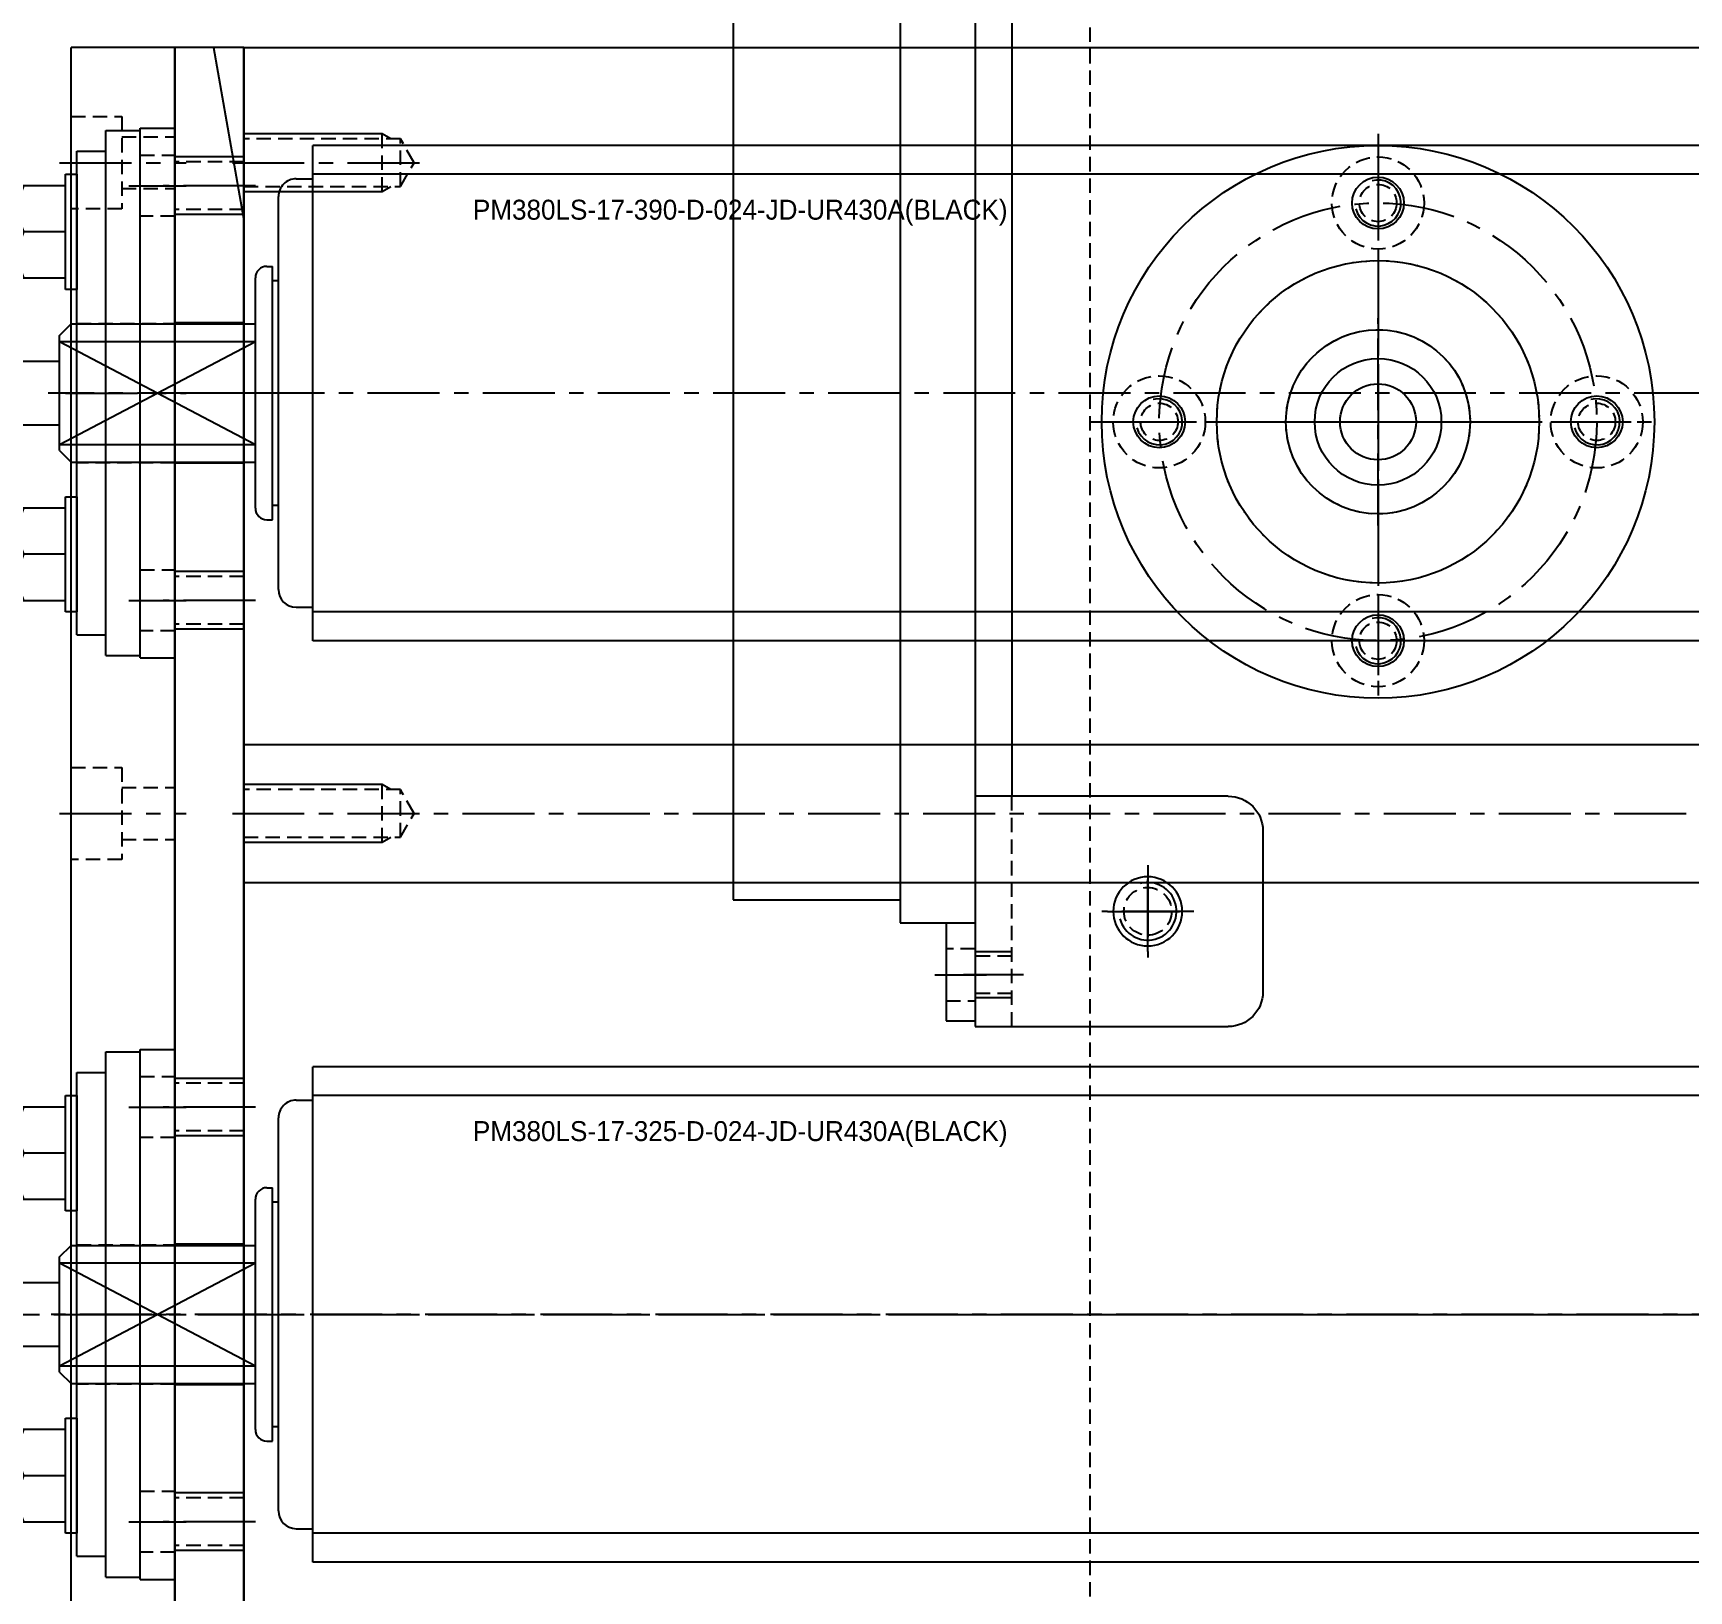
# Model space of a CAD drawing. Header units: inches. Extents: x 0 to 77285, y -118 to 40065.
# Drawn here: x 17180.3 to 17324.2, y 23681.6 to 23816.8 of the extents above; entities that cross this region are included whole.
import ezdxf
from ezdxf.enums import TextEntityAlignment as Align

# ---------------------------------------------------------------- set-up
doc = ezdxf.new("R2010")
doc.units = ezdxf.units.IN
doc.header["$LTSCALE"] = 5
doc.header["$MEASUREMENT"] = 0
doc.linetypes.add('CENTER', pattern=[2, 1.25, -0.25, 0.25, -0.25])
doc.linetypes.add('HIDDEN', pattern=[0.375, 0.25, -0.125])
for name, color, linetype in [('11', 1, 'CENTER'), ('22', 2, 'HIDDEN'), ('4', 4, 'Continuous'), ('44', 4, 'Continuous'), ('55', 5, 'Continuous'), ('G', 231, 'Continuous'), ('T', 3, 'Continuous'), ('Y', 60, 'Continuous')]:
    doc.layers.add(name, color=color, linetype=linetype)
doc.styles.add('SCI', font='')
doc.styles.get('SCI').set_extended_font_data('Gulim')
doc.dimstyles.new('SCH', dxfattribs={"dimtxt": 2.5, "dimasz": 2, "dimexe": 1.25, "dimexo": 0.625, "dimtad": 1, "dimdec": 8, "dimtxsty": 'SCI', "dimcen": 2.5, "dimclrd": 4, "dimclre": 4, "dimclrt": 7, "dimadec": 8, "dimazin": 2, "dimtfac": 1, "dimtdec": 8, "dimtmove": 0, "dimatfit": 3, "dimfxl": 1, "dimarcsym": 0})

# ---------------------------------------------------------------- blocks, each defined once
blk = doc.blocks.new('A$C8cd69f33')
for centre, radius in [((0, 0), 24), ((0, 19), 2.25), ((0, 0), 14), ((0, 0), 8), ((-19, 0), 2.25), ((19, 0), 2.25), ((0, -19), 2.25)]:
    blk.add_circle(centre, radius)
at = {"layer": '11'}
for p, q in [((0, 25), (0, -25)), ((-25, 0), (25, 0))]:
    blk.add_line(p, q, dxfattribs=at)
blk.add_circle((0, 0), 19, dxfattribs=at)
at = {"layer": '22'}
for centre in [(0, 19), (-19, 0), (19, 0), (0, -19)]:
    blk.add_circle(centre, 4, dxfattribs=at)
blk = doc.blocks.new('A$Cb7150516E')
for p, q in [((15, 100), (-7, 100)), ((15, 100), (11.8, 100)), ((11.8, 100), (11.8, 100)), ((15, 100), (15, -30)), ((-10, 83), (-10, 97)), ((-7, 80), (15, 80)), ((11.8, 80), (11.8, -10)), ((-7, -10), (15, -10)), ((-10, -13), (-10, -27)), ((15, -30), (-7, -30)), ((15, -30), (11.8, -30)), ((11.8, -30), (11.8, -30))]:
    blk.add_line(p, q)
for centre in [(0, 90), (0, -20)]:
    blk.add_circle(centre, 3)
for centre, start, end in [((-7, 97), 90, 180), ((-7, 83), 180, 270), ((-7, -13), 90, 180), ((-7, -27), 180, 270)]:
    blk.add_arc(centre, 3, start, end)
at = {"layer": '11'}
for p, q in [((10.8, 95.5), (16, 95.5)), ((0, 86), (0, 94)), ((-4, 90), (4, 90)), ((0, -16), (0, -24)), ((-4, -20), (4, -20)), ((10.8, -25.51), (16, -25.51))]:
    blk.add_line(p, q, dxfattribs=at)
at = {"layer": '22'}
for p, q in [((11.8, 80), (11.8, 100)), ((11.8, 97.12), (15, 97.12)), ((11.8, 93.88), (15, 93.88)), ((11.8, -30), (11.8, -10)), ((11.8, -23.88), (15, -23.88)), ((11.8, -27.13), (15, -27.13))]:
    blk.add_line(p, q, dxfattribs=at)
at = {"layer": 'T'}
for p, q in [((11.8, 97.5), (15, 97.5)), ((11.8, 93.5), (15, 93.5)), ((11.8, -23.51), (15, -23.51)), ((11.8, -27.51), (15, -27.51))]:
    blk.add_line(p, q, dxfattribs=at)
blk = doc.blocks.new('A$C09808f4cE')
for p, q in [((64.5, 0), (-64.5, 0)), ((56, -6.5), (56, 0)), ((64.5, -2.5), (64.5, 0)), ((-64.5, -2.5), (-64.5, 0)), ((-56, -6.5), (-56, 0)), ((-56, -2.5), (-64.5, -2.5)), ((64.5, -2.5), (56, -2.5)), ((56, -6.5), (-56, -6.5)), ((-54, -21), (-54, -6.5)), ((51.5, -21), (51.5, -6.5)), ((51.5, -21), (-54, -21))]:
    blk.add_line(p, q)
at = {"layer": '11'}
for p, q in [((-60.5, -3.5), (-60.5, 1)), ((60.5, -3.5), (60.5, 1))]:
    blk.add_line(p, q, dxfattribs=at)
at = {"layer": '22'}
for p, q in [((-62.75, -2.5), (-62.75, 0)), ((-58.25, 0), (-58.25, -2.5)), ((58.25, -2.5), (58.25, 0)), ((62.75, 0), (62.75, -2.5))]:
    blk.add_line(p, q, dxfattribs=at)
blk = doc.blocks.new('A$C22a9786e')
for p, q in [((32.5, -367), (32.5, 35)), ((252.5, -367), (32.5, -367))]:
    blk.add_line(p, q)
for radius in [5.5, 3.3]:
    blk.add_circle((65, -268.5, 0), radius)
at = {"layer": '11'}
for p, q in [((142.5, -368), (142.5, 36)), ((65, -277.5, 0), (65, -259.5, 0)), ((74, -268.5, 0), (56, -268.5, 0)), ((42.5, -368), (42.5, -351.21)), ((99, -368, 0), (99, -351.21, 0))]:
    blk.add_line(p, q, dxfattribs=at)
at = {"layer": '22'}
for p, q in [((42.5, -352.21), (40.43, -353.4)), ((44.57, -353.4), (42.5, -352.21)), ((99, -352.21, 0), (96.93, -353.4, 0)), ((101.07, -353.4, 0), (99, -352.21, 0)), ((40.43, -353.4), (40.43, -367)), ((44.57, -353.4), (40.43, -353.4)), ((44.57, -367), (44.57, -353.4)), ((96.93, -353.4, 0), (96.93, -367, 0)), ((101.07, -353.4, 0), (96.93, -353.4, 0)), ((101.07, -367, 0), (101.07, -353.4, 0)), ((45, -355), (40, -355)), ((101.5, -355, 0), (96.5, -355, 0))]:
    blk.add_line(p, q, dxfattribs=at)
blk.add_circle((65, -268.5, 0), 8, dxfattribs=at)
at = {"layer": 'T'}
for p, q in [((40.43, -354.25), (40, -355)), ((40, -355), (40, -367)), ((45, -355), (44.57, -354.25)), ((45, -367), (45, -355)), ((96.93, -354.25, 0), (96.5, -355, 0)), ((96.5, -355, 0), (96.5, -367, 0)), ((101.5, -355, 0), (101.07, -354.25, 0)), ((101.5, -367, 0), (101.5, -355, 0))]:
    blk.add_line(p, q, dxfattribs=at)
blk = doc.blocks.new('A$C9060243b')
for p, q in [((-21.5, 35), (-21.5, -355)), ((-19, 35), (-19, -355)), ((19, 35), (19, -355)), ((21.5, 35), (21.5, -355)), ((21.5, -355), (-21.5, -355)), ((-18.6, -356.46), (-18.6, -355)), ((18.6, -356.46), (18.6, -355)), ((17.06, -358), (-17.06, -358)), ((-9.75, -358), (-9.75, -358.5)), ((9.75, -358), (9.75, -358.5)), ((11, -358.5), (-11, -358.5)), ((-11, -359), (-11, -358.5)), ((11, -359), (11, -358.5)), ((10, -360), (-10, -360)), ((-6, -376), (-6, -360)), ((-4.47, -377), (-4.47, -360)), ((-4.47, -377), (4.47, -360)), ((4.47, -377), (-4.47, -360)), ((4.47, -377), (4.47, -360)), ((6, -376), (6, -360)), ((-5, -377), (-6, -376)), ((5, -377), (6, -376)), ((5, -377), (-5, -377)), ((-2.75, -377), (-2.75, -382.71)), ((2.75, -382.13), (2.75, -377))]:
    blk.add_line(p, q)
for centre, radius, start, end in [((-17.06, -356.46), 1.54, 180, 270), ((17.06, -356.46), 1.54, 270, 0), ((-10, -359), 1, 180, 270), ((10, -359), 1, 270, 0)]:
    blk.add_arc(centre, radius, start, end)
at = {"layer": '11'}
blk.add_line((0, 56), (0, -378), dxfattribs=at)
at = {"layer": '44', "style": 'SCI'}
blk.add_text('PM380LS-17-390-D-024-JD-UR430A(BLACK)', height=1.7308, rotation=90, dxfattribs=at).set_placement((-15.92, -317.89), align=Align.MIDDLE_CENTER)
blk = doc.blocks.new('A$C0221f32c')
for p, q in [((-6, -367), (-6, 35)), ((6, -367), (6, 35)), ((-6, -367), (6, -367))]:
    blk.add_line(p, q)
at = {"layer": '11'}
blk.add_line((0, -368), (0, 36), dxfattribs=at)
at = {"layer": '22'}
for p, q in [((0, -352.21), (-2.07, -353.4)), ((2.07, -353.4), (0, -352.21)), ((-2.07, -353.4), (-2.07, -367)), ((2.07, -353.4), (-2.07, -353.4)), ((2.07, -367), (2.07, -353.4)), ((2.5, -355), (-2.5, -355))]:
    blk.add_line(p, q, dxfattribs=at)
at = {"layer": 'T'}
for p, q in [((-2.07, -354.25), (-2.5, -355)), ((-2.5, -355), (-2.5, -367)), ((2.5, -355), (2.07, -354.25)), ((2.5, -367), (2.5, -355))]:
    blk.add_line(p, q, dxfattribs=at)
blk = doc.blocks.new('A$Cd609bd9b')
for p, q in [((-21.5, 35), (-21.5, -290)), ((-19, 35), (-19, -290)), ((19, 35), (19, -290)), ((21.5, 35), (21.5, -290)), ((21.5, -290), (-21.5, -290)), ((-18.6, -291.46), (-18.6, -290)), ((18.6, -291.46), (18.6, -290)), ((17.06, -293), (-17.06, -293)), ((-9.75, -293), (-9.75, -293.5)), ((9.75, -293), (9.75, -293.5)), ((11, -293.5), (-11, -293.5)), ((-11, -294), (-11, -293.5)), ((11, -294), (11, -293.5)), ((10, -295), (-10, -295)), ((-6, -311), (-6, -295)), ((-4.47, -312), (-4.47, -295)), ((-4.47, -312), (4.47, -295)), ((4.47, -312), (-4.47, -295)), ((4.47, -312), (4.47, -295)), ((6, -311), (6, -295)), ((-5, -312), (-6, -311)), ((5, -312), (-5, -312)), ((-2.75, -312), (-2.75, -317.71)), ((2.75, -317.13), (2.75, -312)), ((5, -312), (6, -311))]:
    blk.add_line(p, q)
for centre, radius, start, end in [((-17.06, -291.46), 1.54, 180, 270), ((17.06, -291.46), 1.54, 270, 0), ((-10, -294), 1, 180, 270), ((10, -294), 1, 270, 0)]:
    blk.add_arc(centre, radius, start, end)
at = {"layer": '11'}
blk.add_line((0, 56), (0, -313), dxfattribs=at)
at = {"layer": '44', "style": 'SCI'}
blk.add_text('PM380LS-17-325-D-024-JD-UR430A(BLACK)', height=1.7308, rotation=90, dxfattribs=at).set_placement((-15.92, -252.89), align=Align.MIDDLE_CENTER)
blk = doc.blocks.new('A$Cc553b2fb')
blk.add_line((336.5, 0), (32.5, 0))
for centre, radius in [((107, 44, 0), 1.62), ((107, 25, 0), 14), ((88, 25, 0), 1.62), ((126, 25, 0), 1.62), ((107, 6, 0), 1.62), ((149.5, 5, 0), 2.07)]:
    blk.add_circle(centre, radius)
at = {"layer": '11'}
for p, q in [((184.5, -16), (184.5, 261)), ((107, 3, 0), (107, 47, 0)), ((85, 25, 0), (129, 25, 0)), ((149.5, 1.5, 0), (149.5, 8.5, 0)), ((153, 5, 0), (146, 5, 0))]:
    blk.add_line(p, q, dxfattribs=at)
blk.add_circle((107, 25, 0), 19, dxfattribs=at)
at = {"layer": 'T'}
for centre, radius in [((107, 44, 0), 2), ((88, 25, 0), 2), ((126, 25, 0), 2), ((107, 6, 0), 2), ((149.5, 5, 0), 2.5)]:
    blk.add_arc(centre, radius, 285, 195, dxfattribs=at)
blk = doc.blocks.new('A$Ccc6cce99')
for p, q in [((-110, 6), (-110, 0)), ((-110, 6), (110, 6)), ((-86.1, 6), (-86.1, 0)), ((-73.9, 6), (-73.9, 0)), ((-6.1, 6), (-6.1, 0)), ((6.1, 6), (6.1, 0)), ((-110, 0), (110, 0))]:
    blk.add_line(p, q)
at = {"layer": '11'}
for p, q in [((-80, 8), (-80, -2)), ((0, 8), (0, -2)), ((-98, 7), (-98, -1)), ((-62, 7), (-62, -1)), ((-18, 7), (-18, -1)), ((18, 7), (18, -1))]:
    blk.add_line(p, q, dxfattribs=at)
at = {"layer": '22'}
for p, q in [((-100.07, 6), (-100.07, 0)), ((-95.93, 6), (-95.93, 0)), ((-64.07, 6), (-64.07, 0)), ((-59.93, 6), (-59.93, 0)), ((-20.07, 6), (-20.07, 0)), ((-15.93, 6), (-15.93, 0)), ((15.93, 6), (15.93, 0)), ((20.07, 6), (20.07, 0))]:
    blk.add_line(p, q, dxfattribs=at)
at = {"layer": 'T'}
for p, q in [((-100.5, 6), (-100.5, 0)), ((-95.5, 6), (-95.5, 0)), ((-64.5, 6), (-64.5, 0)), ((-59.5, 6), (-59.5, 0)), ((-20.5, 6), (-20.5, 0)), ((-15.5, 6), (-15.5, 0)), ((15.5, 6), (15.5, 0)), ((20.5, 6), (20.5, 0))]:
    blk.add_line(p, q, dxfattribs=at)
blk = doc.blocks.new('A$Cc10e75fd')
for p, q in [((220, 0, 0), (0, 0)), ((0, -12.36), (0, 0)), ((220, -9, 0), (0, -9)), ((0, -12.36), (15, -15)), ((205, -15, 0), (15, -15))]:
    blk.add_line(p, q)
at = {"layer": '11'}
for p, q in [((10, 1), (10, -10)), ((66.5, 1), (66.5, -10))]:
    blk.add_line(p, q, dxfattribs=at)
at = {"layer": '22'}
for p, q in [((6, 0), (6, -4.4)), ((14, -4.4), (14, 0)), ((62.5, 0), (62.5, -4.4)), ((70.5, -4.4), (70.5, 0)), ((6, -4.4), (14, -4.4)), ((7.75, -4.4), (7.75, -9)), ((12.25, -4.4), (12.25, -9)), ((62.5, -4.4), (70.5, -4.4)), ((64.25, -4.4), (64.25, -9)), ((68.75, -4.4), (68.75, -9))]:
    blk.add_line(p, q, dxfattribs=at)
blk = doc.blocks.new('A$C9632139dE')
for p, q in [((-5, -3), (-5, 0)), ((41, 0), (-5, 0)), ((41, -3), (41, 0)), ((41, -3), (-5, -3)), ((-4.8, -6), (-4.8, -3)), ((40.8, -6), (40.8, -3)), ((40.8, -6), (-4.8, -6)), ((-3, -8.5), (-3, -6)), ((39, -8.5), (39, -6)), ((39, -8.5), (-3, -8.5)), ((-1, -9.5), (-1, -8.5)), ((-1, -8.5), (9, -8.5)), ((9, -8.5), (9, -9.5)), ((27, -9.5), (27, -8.5)), ((27, -8.5), (37, -8.5)), ((37, -8.5), (37, -9.5)), ((9, -9.5), (-1, -9.5)), ((0, -9.5), (0, -13.5)), ((8, -9.5), (0, -9.5)), ((4, -9.5), (4, -13.14)), ((8, -13.5), (8, -9.5)), ((37, -9.5), (27, -9.5)), ((28, -9.5), (28, -13.5)), ((36, -9.5), (28, -9.5)), ((32, -9.5), (32, -13.14)), ((36, -13.5), (36, -9.5)), ((0, -13.5), (8, -13.5)), ((1.5, -13.5), (1.5, -15.57)), ((6.5, -15.57), (6.5, -13.5)), ((28, -13.5), (36, -13.5)), ((29.5, -13.5), (29.5, -15.57)), ((34.5, -15.57), (34.5, -13.5)), ((1.5, -15.57), (1.93, -16)), ((1.5, -15.57), (6.5, -15.57)), ((6.07, -16), (6.5, -15.57)), ((29.5, -15.57), (29.93, -16)), ((29.5, -15.57), (34.5, -15.57)), ((34.07, -16), (34.5, -15.57)), ((1.93, -16), (6.07, -16)), ((29.93, -16), (34.07, -16))]:
    blk.add_line(p, q)
for centre in [(2, -7.72), (6, -7.72), (30, -7.72), (34, -7.72)]:
    blk.add_arc(centre, 5.78, 249.7438, 290.2562)
at = {"layer": '11'}
for p, q in [((0, -4), (0, 1)), ((18, -9.5), (18, 1)), ((36, -4), (36, 1))]:
    blk.add_line(p, q, dxfattribs=at)
at = {"layer": '22'}
for p, q in [((11.95, -8.5), (11.95, 0)), ((24.05, 0), (24.05, -8.5)), ((-2.65, -3), (-2.65, 0)), ((2.65, 0), (2.65, -3)), ((33.35, -3), (33.35, 0)), ((38.65, 0), (38.65, -3))]:
    blk.add_line(p, q, dxfattribs=at)
at = {"layer": 'T'}
for p, q in [((1.93, -13.5), (1.93, -16)), ((6.07, -13.5), (6.07, -16)), ((29.93, -13.5), (29.93, -16)), ((34.07, -13.5), (34.07, -16))]:
    blk.add_line(p, q, dxfattribs=at)
blk = doc.blocks.new('A$Cc0d0dede')
for name, p in [('A$C22a9786e', (-142.5, 166)), ('A$C0221f32c', (-43.5, 166, 0)), ('A$Ccc6cce99', (0, -207))]:
    blk.add_blockref(name, p)
at = {"layer": '22'}
blk.add_blockref('A$Cc553b2fb', (-184.5, -127.5), dxfattribs=at)
at = {"layer": '4'}
for p in [(-98, -207, 0), (-18, -207)]:
    blk.add_blockref('A$C9632139dE', p, dxfattribs=at)
at = {"layer": '44', "rotation": 90}
blk.add_blockref('A$C8cd69f33', (-77.5, -102.5, 0), dxfattribs=at)
at = {"layer": '55'}
for name, p in [('A$C9060243b', (-80, 160)), ('A$Cd609bd9b', (0, 95))]:
    blk.add_blockref(name, p, dxfattribs=at)
at = {"layer": '55', "xscale": -1}
blk.add_blockref('A$C09808f4cE', (-89.99, -137.5, 0), dxfattribs=at)
at = {"layer": 'G', "xscale": -1.000000000000002, "rotation": 180}
blk.add_blockref('A$Cc10e75fd', (-110, -216), dxfattribs=at)
at = {"layer": 'Y', "xscale": -1, "rotation": 90}
blk.add_blockref('A$Cb7150516E', (-55, -122.5, 0), dxfattribs=at)
blk = doc.blocks.new('A$C2eb6e688')
at = {"layer": '11'}
blk.add_line((0, -5252), (0, -277), dxfattribs=at)
blk = doc.blocks.new('*D367')
at = {"color": 4, "lineweight": -2, "transparency": 16777216}
for p, q in [((12554.65, 23925.55), (12554.65, 29140.68)), ((21064.65, 23433.05), (21064.65, 29140.68)), ((12714.65, 29040.68), (20904.65, 29040.68))]:
    blk.add_line(p, q, dxfattribs=at)
at = {"color": 4, "transparency": 16777216}
for points in [[(12714.65, 29067.34), (12714.65, 29014.01), (12554.65, 29040.68)], [(20904.65, 29067.34), (20904.65, 29014.01), (21064.65, 29040.68)]]:
    blk.add_solid(points, dxfattribs=at)
at = {"layer": 'Defpoints', "color": 0, "transparency": 16777216}
for p in [(21064.65, 29040.68), (12554.65, 23875.55), (21064.65, 23383.05)]:
    blk.add_point(p, dxfattribs=at)
at = {"color": 7, "transparency": 16777216, "insert": (16809.65, 29193.47), "char_height": 200, "attachment_point": 5, "style": 'SCI'}
blk.add_mtext('8510', dxfattribs=at)
blk = doc.blocks.new('*D374')
at = {"color": 4, "lineweight": -2, "transparency": 16777216}
for p, q in [((12554.65, 23925.55), (12554.65, 30215.88)), ((37924.65, 23433.05), (37924.65, 30215.88)), ((12714.65, 30115.88), (37764.65, 30115.88))]:
    blk.add_line(p, q, dxfattribs=at)
at = {"color": 4, "transparency": 16777216}
for points in [[(12714.65, 30142.54), (12714.65, 30089.21), (12554.65, 30115.88)], [(37764.65, 30142.54), (37764.65, 30089.21), (37924.65, 30115.88)]]:
    blk.add_solid(points, dxfattribs=at)
at = {"layer": 'Defpoints', "color": 0, "transparency": 16777216}
for p in [(37924.65, 30115.88), (12554.65, 23875.55), (37924.65, 23383.05)]:
    blk.add_point(p, dxfattribs=at)
at = {"color": 7, "transparency": 16777216, "insert": (25239.65, 30268.54), "char_height": 200, "attachment_point": 5, "style": 'SCI'}
blk.add_mtext('25370', dxfattribs=at)

msp = doc.modelspace()

# ---------------------------------------------------------------- block references
at = {"rotation": 270}
for name, p in [('A$C2eb6e688', (17976.6497809, 23705.55047629)), ('A$Cc0d0dede', (17399.65170498, 23705.55047629))]:
    msp.add_blockref(name, p, dxfattribs=at)

# ---------------------------------------------------------------- dimensions: what is measured, and where the dimension line sits
for base, p2, picture, middle in [((37924.649780898, 30115.8761734788), (37924.649780898, 23383.0504762948), '*D374', (25239.649780898, 30268.5392893244)), ((21064.649780898, 29040.6754827387), (21064.649780898, 23383.0504762948), '*D367', (16809.649780898, 29193.4717543765))]:
    dim = msp.add_linear_dim(base=base, p1=(12554.649780898, 23875.5504762968), p2=p2, dimstyle='SCH', override={"dimscale": 80})
    dim.commit()
    dim.dimension.update_dxf_attribs({"geometry": picture, "text_midpoint": middle})

doc.saveas('drawing.dxf')
